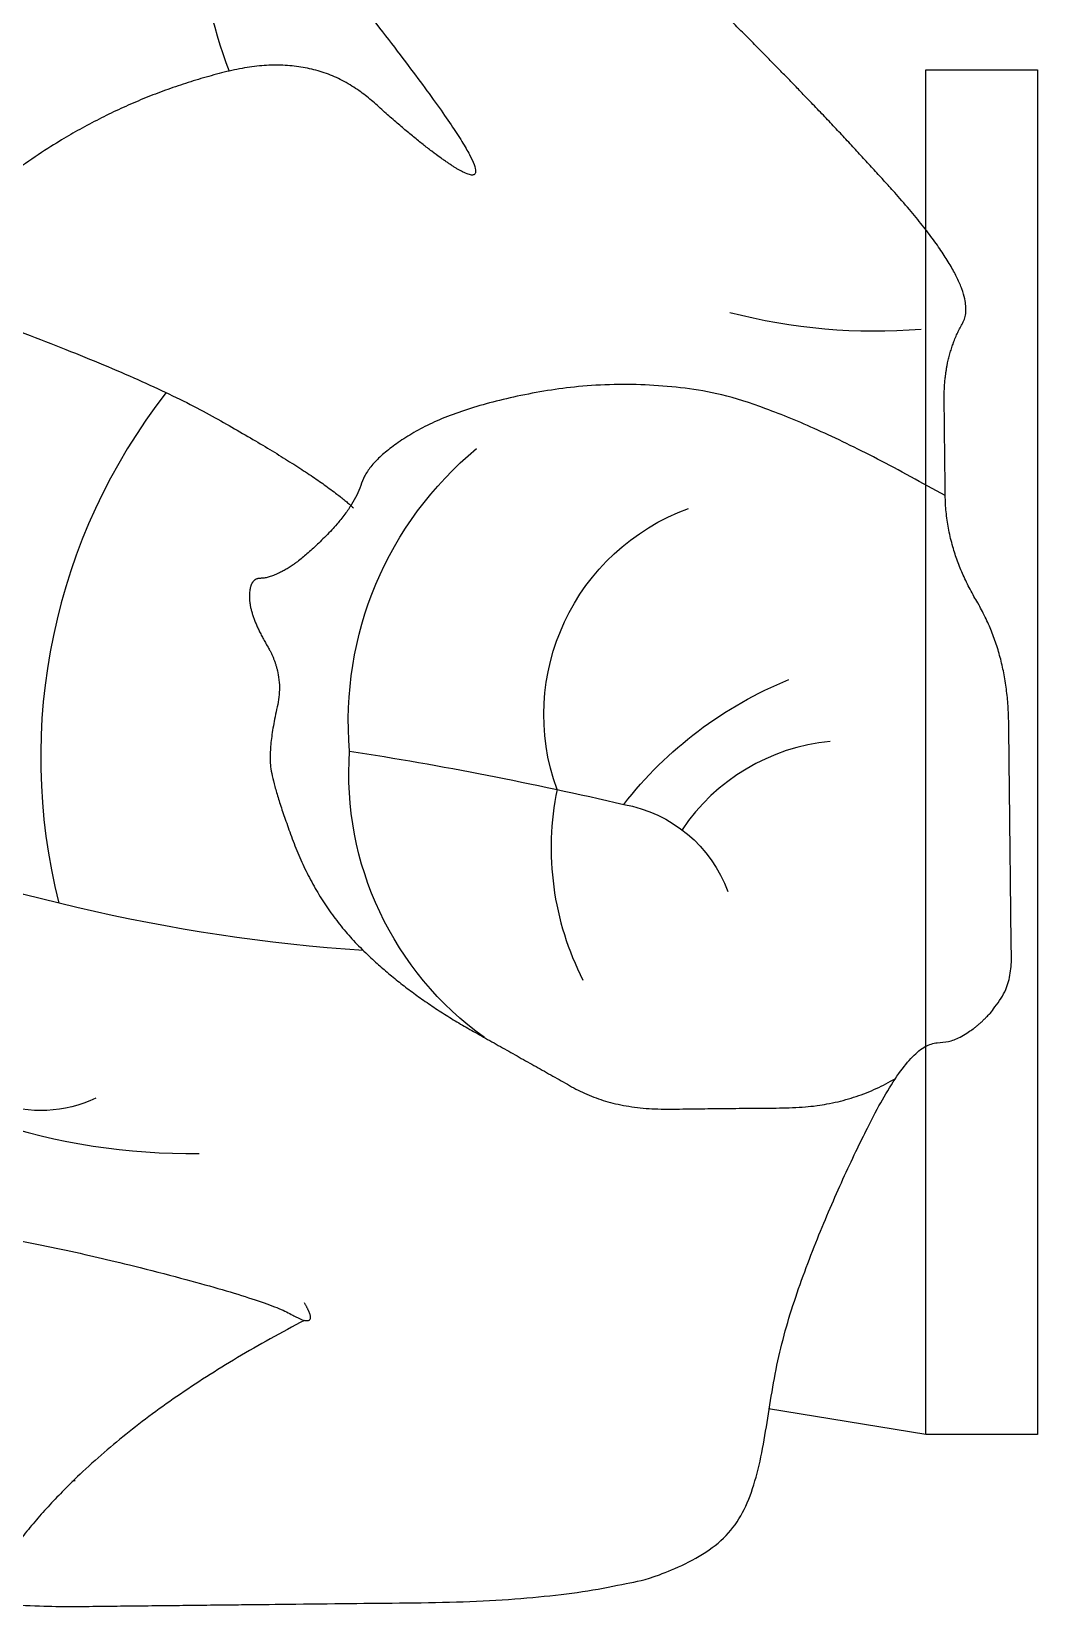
# Model space of a CAD drawing. Header units: metres. Extents: x 113 to 8702, y -1158 to 1243.
# Drawn here: x 5918.7745 to 5919.0923, y -728.9588 to -728.461 of the extents above; entities that cross this region are included whole.
import ezdxf

# ---------------------------------------------------------------- set-up
doc = ezdxf.new("R2010")
doc.units = ezdxf.units.M
doc.header["$MEASUREMENT"] = 0
doc.layers.add('Inner', color=7, linetype='Continuous', true_color=0x3f00fe)
doc.layers.add('red', color=10, linetype='Continuous')
doc.layers.add('YELLOW', color=2, linetype='Continuous')

# ---------------------------------------------------------------- blocks, each defined once
blk = doc.blocks.new('ebf')
at = {"color": 31, "flags": 128}
for points in [[(54.43982741422337, 14.10368858733709, 0.164879975227078), (54.39752246178114, 13.97891272078922)], [(54.4610942281538, 13.92631737450974, -0.08021534473351691), (54.50454255768904, 14.10368858733709)], [(54.41535914443241, 14.01138463023133, -0.4142135623730762), (54.43548258126984, 14.06535202902249)], [(54.63811671747405, 13.98668768502183, 0.2317968134943643), (54.47710150745618, 14.02232741216613)], [(54.43318566749329, 13.88835725502105, -0.2601315940414793), (54.52420864368912, 13.92997618120744, -0.245643243872174), (54.61933761782944, 13.88881460585827)], [(54.52420864368912, 13.92997618120744, -0.01890547777319165), (54.50637196103784, 13.84353687297417, -0.2679491924311655), (54.47847355996788, 13.81096509346683)], [(54.51134323133121, 13.86457501148598, -0.4142135623730908), (54.59967153182922, 13.8220413836252)], [(54.51134323133121, 13.86457501148598, 0.1699212052020365), (54.45103250973506, 13.85705274041555)], [(54.50637196103784, 13.84353687297417, -0.131652497587415), (54.54524306353269, 13.7909415266947)], [(54.52558069620079, 13.77813570325273, 0.2243697935043986), (54.49816904303412, 13.82521344241955)], [(54.65546833396925, 13.74795054799669, -0.08490970036964109), (54.66141389485301, 13.80832085850879)]]:
    blk.add_lwpolyline(points, format="xyb", dxfattribs=at)
at = {"color": 31}
for centre, radius, start, end in [((54.21441734630636, 13.58609198225398), 0.728618132631545, 32.01104465206346, 44.08482281526952), ((54.79616609990367, 13.81024350191728), 0.1654356824922818, 77.66679794052, 110.0324625326401)]:
    blk.add_arc(centre, radius, start, end, dxfattribs=at)
for points, knots in [([(54.86173356155234, 14.10880035855767), (54.86173356155228, 14.04888739888281), (54.85350124648252, 13.9994935084638), (54.83977056177557, 13.97571126492875), (54.87362468331983, 13.99525695111551), (54.90289513690152, 13.99525695111552), (54.91629225711472, 13.97205245823102), (54.90209948205714, 13.94746985073084), (54.88592631978213, 13.91945711195154), (54.80502205773789, 13.85817209976501), (54.72955916959774, 13.78270921162488), (54.66781680657402, 13.72874181283373), (54.64677866806218, 13.74088818776677), (54.61807990302711, 13.74088818776677), (54.58595100671292, 13.74088818776679), (54.55256439559633, 13.72161241885132), (54.49310878675865, 13.72161241885131), (54.44600165052574, 13.72161241885132), (54.42999437122327, 13.73761969815376), (54.4299943712233, 13.75252405636883), (54.39477835675791, 13.7728560318002), (54.33623744959468, 13.79734443841568), (54.27266568322202, 13.8055767534855), (54.25482900057074, 13.85862945060222), (54.25482900057071, 13.96404881857981), (54.25482900057077, 14.07175494074345), (54.29278912005944, 14.17191477409308), (54.30559494350135, 14.18472059753505), (54.39340630424624, 14.18472059753505), (54.52100718782864, 14.16368245902326), (54.58229220001519, 14.14493107469751), (54.55576585145684, 14.1602460691783), (54.53500208208985, 14.19620997267855), (54.52024729397453, 14.22176601534933), (54.54250267717765, 14.2217660153493), (54.5777186916431, 14.22908362874472), (54.59006716424778, 14.23621302272713), (54.61888026699228, 14.21957777010145), (54.6673594557368, 14.18243384334896), (54.67924177904089, 14.16185305567441), (54.75334141313283, 14.06992553739458), (54.74236499303976, 14.10880035855772), (54.80204927729605, 14.1088003585577), (54.86173356155234, 14.10880035855767)], [0, 0, 0, 0.02825957135051374, 0.05651914270102766, 0.08477871405154278, 0.1130382854020557, 0.1412978567525686, 0.1695574281030837, 0.2020559351561749, 0.2387933779118439, 0.2755308206675138, 0.3122682634231832, 0.3490057061788512, 0.38574314893452, 0.427150605599802, 0.4732280761747083, 0.5193055467496139, 0.5980212256484122, 0.6181801190249337, 0.6383390124014532, 0.6584979057779701, 0.6786567991544871, 0.6988156925310032, 0.7189745859075178, 0.7391334792840325, 0.7597344536556462, 0.780777509022359, 0.801820564389072, 0.82286361975579, 0.843906675122507, 0.8649497304892246, 0.8859927858559421, 0.9070358412226618, 0.9350117725759727, 0.9418688597320231, 0.9487259468880735, 0.9555830340441256, 0.9624401212001797, 0.9692972083562345, 0.9761542955122888, 0.9830113826683445, 0.9898684698244002, 0.9898684698244002, 1, 1, 1]), ([(54.60287298768978, 13.74088818776676), (54.63256345128065, 13.79231357920635), (54.64129045801567, 13.84353687297418), (54.63260079210866, 13.89476016674202), (54.61649364274089, 13.92265856781204), (54.60104358434091, 13.92791111242586), (54.58503630503847, 13.94391839172832), (54.57909110769995, 13.95421577557973), (54.57909110769995, 13.96107603813792), (54.56719962238719, 13.96107603813792), (54.54844823806147, 13.95024992134977), (54.52832480122404, 13.95513047725417), (54.51506162694494, 13.95513047725416), (54.47527210410735, 13.94049525046336), (54.44691635220016, 13.91213949855616), (54.42632032513984, 13.87646613325354), (54.40994912414314, 13.84811038134632), (54.40994912414314, 13.81175098978787), (54.40994912414308, 13.77401954571783), (54.41880793841656, 13.75867562930145)], [0, 0, 0, 0.05962984692518889, 0.1192596938503782, 0.1788895407755686, 0.2385193877007553, 0.2981492346259431, 0.3577790815511329, 0.4174089284763169, 0.4770387754014921, 0.5366686223266468, 0.5962984692518044, 0.6559283161769727, 0.7155581631021226, 0.7751880100272721, 0.8348178569524216, 0.8833537788682421, 0.9207957757747325, 0.9596778494853184, 1, 1, 1])]:
    blk.add_open_spline(points, degree=2, knots=knots, dxfattribs=at)
for points in [[(54.8466409839246, 13.98109317584782), (54.7913015326215, 13.94772765789925), (54.7277297662489, 13.89887632427694), (54.70211811936497, 13.88408943305414), (54.71250369639586, 13.90207778013745), (54.74578282858221, 13.93820849627727), (54.73321797629549, 13.99309059674285), (54.70470040036577, 14.04248448716184), (54.6522668781088, 14.09491800941879), (54.61019060108518, 14.11245916525542), (54.57184126698169, 14.15080849935886)], [(54.38288723499033, 14.10791341340075), (54.37419756908329, 14.04614329385954), (54.35178737805984, 13.95970398562626), (54.34096126127179, 13.94095260130055), (54.349957974711, 13.94614685622655)], [(54.67300649806776, 14.07404169493309), (54.64815072057391, 14.00269496432431), (54.6111834925168, 13.93866584711449), (54.60104358434091, 13.92791111242586)], [(54.34445416676991, 13.94614685622656), (54.30648379249041, 14.02144634864999), (54.2566074394411, 14.05024247450926)]]:
    blk.add_open_spline(points, degree=2, dxfattribs=at)
at = {"layer": 'red'}
blk.add_line((54.29448426808767, 14.02031582963238), (54.29457735372523, 14.01973621014321), dxfattribs=at)
blk.add_arc((54.34949986728907, 14.0247175339982), 0.0551479472285131, 185.1174566754863, 185.7105931346554, dxfattribs=at)

msp = doc.modelspace()

# ---------------------------------------------------------------- linework, layer by layer
at = {"layer": 'YELLOW', "color": 1}
msp.add_line((5919.057017493393, -728.9044371672369), (5919.007373235928, -728.8963692183936), dxfattribs=at)
msp.add_lwpolyline([(5919.057017493393, -728.4731194999686), (5919.092347944463, -728.4731194999686), (5919.092347944463, -728.9044371672369), (5919.057017493393, -728.9044371672369)], close=True, dxfattribs=at)

# ---------------------------------------------------------------- block references
at = {"layer": 'Inner', "color": 5, "rotation": 90.62984908767075}
msp.add_blockref('ebf', (5933.403493817169, -783.0562291043974), dxfattribs=at)

doc.saveas('drawing.dxf')
